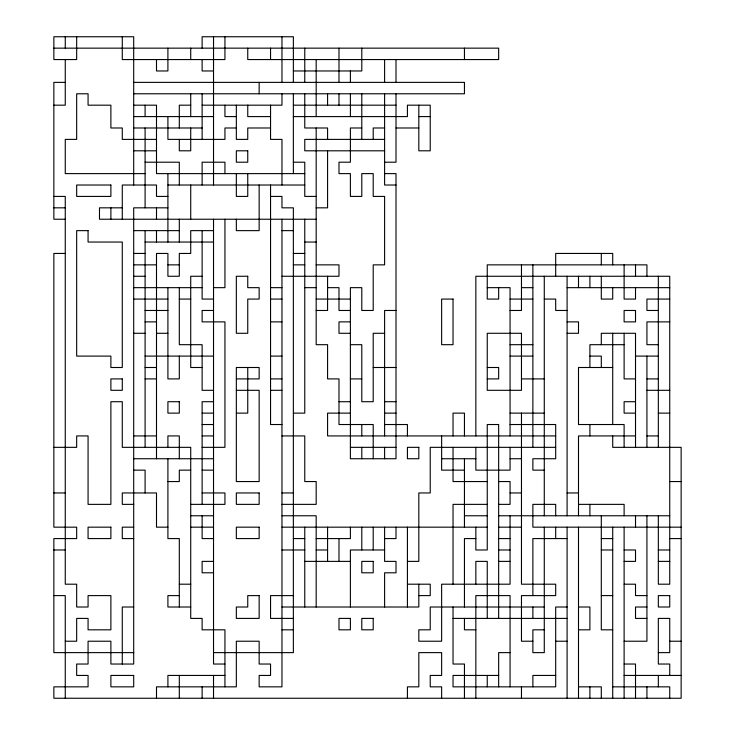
<?xml version="1.0" encoding="UTF-8"?>
<svg xmlns="http://www.w3.org/2000/svg" width="735" height="735" viewBox="0 0 735 735"><rect width="100%" height="100%" fill="white"/><g stroke="black" fill="none" stroke-linecap="round" stroke-linejoin="round"><path stroke-width="1.1" d="M53.857 48.152L498.661 48.152L498.661 59.563L247.75 59.563L247.75 48.152M213.527 70.964L202.125 70.964L202.125 59.563M293.366 70.964L361.795 70.964L361.795 48.152M65.259 82.375L53.857 82.375L53.857 219.232L65.259 219.232M133.697 82.375L464.446 82.375L464.446 93.777L133.697 93.777M53.857 105.178L65.259 105.178L65.259 59.563M133.697 105.178L156.5 105.178L156.5 173.616L304.768 173.616M190.723 105.178L179.312 105.178L179.312 127.991M202.125 105.178L281.964 105.178L281.964 93.777M293.366 105.178L396.009 105.178M133.697 116.589L213.527 116.589M236.339 116.589L224.938 116.589L224.938 105.178M270.553 116.589L247.75 116.589L247.75 105.178M293.366 116.589L407.42 116.589L407.42 105.178L430.232 105.178L430.232 150.804L418.821 150.804L418.821 105.178M418.821 116.589L430.232 116.589M133.697 127.991L202.125 127.991M236.339 127.991L224.938 127.991L224.938 139.393L167.911 139.393L167.911 116.589M270.553 127.991L247.75 127.991L247.75 139.393L236.339 139.393L236.339 105.178M361.795 127.991L350.393 127.991L350.393 162.205L338.991 162.205L338.991 173.616L350.393 173.616L350.393 196.42L361.795 196.42L361.795 173.616L373.205 173.616L373.205 196.42L384.607 196.42L384.607 264.857L373.205 264.857L373.205 310.473L361.795 310.473L361.795 287.661L350.393 287.661L350.393 458.741L396.009 458.741L396.009 173.616L384.607 173.616M384.607 127.991L373.205 127.991L373.205 139.393M396.009 127.991L418.821 127.991M156.5 139.393L122.286 139.393L122.286 127.991L110.884 127.991L110.884 105.178L88.071 105.178L88.071 93.777L76.67 93.777L76.67 139.393L65.259 139.393L65.259 173.616L145.098 173.616M384.607 139.393L304.768 139.393L304.768 150.804L384.607 150.804M133.697 150.804L156.5 150.804M145.098 162.205L179.312 162.205L179.312 185.018M293.366 162.205L304.768 162.205L304.768 196.42L316.179 196.42M384.607 162.205L396.009 162.205L396.009 93.777M167.911 185.018L304.768 185.018M396.009 185.018L384.607 185.018L384.607 93.777M53.857 196.42L65.259 196.42L65.259 584.196L76.67 584.196L76.67 607.009L88.071 607.009L88.071 595.607L110.884 595.607L110.884 629.821L88.071 629.821L88.071 618.411L76.67 618.411L76.67 641.223L65.259 641.223M167.911 196.42L156.5 196.42L156.5 185.018L122.286 185.018L122.286 219.232M270.553 196.42L281.964 196.42L281.964 207.83L293.366 207.83L293.366 652.625L213.527 652.625M53.857 207.83L65.259 207.83M122.286 207.83L99.482 207.83L99.482 219.232L316.179 219.232M167.911 207.83L133.697 207.83L133.697 664.036L110.884 664.036L110.884 641.223L88.071 641.223L88.071 664.036L76.67 664.036L76.67 675.437L88.071 675.437L88.071 686.848L53.857 686.848L53.857 698.25L681.143 698.25L681.143 447.339L612.714 447.339L612.714 435.928M316.179 207.83L327.58 207.83L327.58 150.804M133.697 230.634L179.312 230.634M213.527 230.634L190.723 230.634L190.723 253.446L179.312 253.446L179.312 276.259L167.911 276.259L167.911 253.446L156.5 253.446L156.5 458.741M281.964 230.634L293.366 230.634M145.098 242.045L213.527 242.045M304.768 242.045L316.179 242.045M65.259 253.446L53.857 253.446L53.857 527.17L76.67 527.17L76.67 538.58L53.857 538.58L53.857 652.625L133.697 652.625M133.697 253.446L145.098 253.446M293.366 253.446L304.768 253.446M133.697 264.857L156.5 264.857M167.911 264.857L179.312 264.857M293.366 264.857L304.768 264.857M316.179 264.857L338.991 264.857L338.991 276.259L281.964 276.259M133.697 276.259L145.098 276.259M202.125 276.259L190.723 276.259L190.723 367.5L202.125 367.5M133.697 287.661L202.125 287.661M213.527 287.661L224.938 287.661L224.938 219.232M270.553 287.661L281.964 287.661M304.768 287.661L316.179 287.661M327.58 287.661L338.991 287.661L338.991 310.473L350.393 310.473M487.25 287.661L510.062 287.661L510.062 435.928M521.473 287.661L532.875 287.661M567.089 287.661L669.741 287.661M133.697 299.071L167.911 299.071M179.312 299.071L190.723 299.071M213.527 299.071L202.125 299.071L202.125 230.634M270.553 299.071L281.964 299.071M316.179 299.071L350.393 299.071M510.062 299.071L532.875 299.071M544.277 299.071L555.688 299.071L555.688 310.473L567.089 310.473M669.741 299.071L646.929 299.071L646.929 310.473L658.33 310.473M145.098 310.473L167.911 310.473M213.527 310.473L202.125 310.473L202.125 321.875L224.938 321.875L224.938 447.339L202.125 447.339M316.179 310.473L327.58 310.473L327.58 276.259M396.009 310.473L384.607 310.473L384.607 435.928M510.062 310.473L521.473 310.473L521.473 264.857M145.098 321.875L156.5 321.875M270.553 321.875L281.964 321.875M350.393 321.875L338.991 321.875L338.991 333.286L350.393 333.286M567.089 321.875L578.5 321.875L578.5 333.286L567.089 333.286M669.741 321.875L646.929 321.875L646.929 344.687L658.33 344.687M133.697 333.286L145.098 333.286M156.5 333.286L167.911 333.286M384.607 333.286L373.205 333.286L373.205 401.714L361.795 401.714L361.795 344.687L350.393 344.687M510.062 344.687L532.875 344.687M624.116 344.687L589.902 344.687L589.902 367.5M145.098 356.098L213.527 356.098M270.553 356.098L281.964 356.098M510.062 356.098L532.875 356.098M589.902 356.098L601.303 356.098L601.303 367.5M635.518 356.098L658.33 356.098M145.098 367.5L156.5 367.5M373.205 367.5L396.009 367.5M487.25 367.5L498.661 367.5L498.661 378.902L487.25 378.902M612.714 367.5L578.5 367.5L578.5 424.527L624.116 424.527L624.116 447.339M145.098 378.902L156.5 378.902M236.339 378.902L259.152 378.902L259.152 367.5L236.339 367.5L236.339 481.554L259.152 481.554L259.152 390.313L236.339 390.313M270.553 378.902L281.964 378.902M350.393 378.902L361.795 378.902M521.473 378.902L544.277 378.902M635.518 378.902L624.116 378.902L624.116 333.286M646.929 378.902L658.33 378.902M213.527 390.313L202.125 390.313L202.125 344.687L179.312 344.687L179.312 287.661M270.553 390.313L281.964 390.313M646.929 390.313L669.741 390.313M213.527 401.714L202.125 401.714L202.125 504.366M338.991 401.714L350.393 401.714M384.607 401.714L396.009 401.714M635.518 401.714L624.116 401.714L624.116 413.125L635.518 413.125M202.125 413.125L213.527 413.125M236.339 413.125L247.75 413.125L247.75 367.5M293.366 413.125L304.768 413.125L304.768 219.232M350.393 413.125L327.58 413.125L327.58 435.928L555.688 435.928M384.607 413.125L396.009 413.125M510.062 413.125L544.277 413.125M658.33 413.125L669.741 413.125M202.125 424.527L213.527 424.527M281.964 424.527L270.553 424.527L270.553 185.018M384.607 424.527L407.42 424.527L407.42 435.928M510.062 424.527L555.688 424.527L555.688 458.741L532.875 458.741L532.875 470.143L544.277 470.143M133.697 435.928L156.5 435.928M202.125 435.928L213.527 435.928M281.964 435.928L304.768 435.928L304.768 481.554L316.179 481.554L316.179 504.366L281.964 504.366M635.518 435.928L578.5 435.928L578.5 515.768M646.929 435.928L658.33 435.928M53.857 447.339L76.67 447.339L76.67 435.928L88.071 435.928L88.071 504.366L110.884 504.366L110.884 401.714L122.286 401.714L122.286 447.339L190.723 447.339L190.723 618.411L202.125 618.411L202.125 629.821L224.938 629.821L224.938 686.848M350.393 447.339L396.009 447.339M555.688 447.339L430.232 447.339L430.232 492.955L418.821 492.955L418.821 561.384L407.42 561.384M133.697 458.741L213.527 458.741M441.634 458.741L475.848 458.741M510.062 458.741L521.473 458.741M133.697 470.143L145.098 470.143L145.098 492.955M190.723 470.143L179.312 470.143L179.312 481.554L167.911 481.554M202.125 470.143L213.527 470.143M464.446 470.143L441.634 470.143L441.634 435.928M487.25 481.554L453.036 481.554L453.036 447.339M498.661 481.554L510.062 481.554L510.062 504.366L498.661 504.366M669.741 481.554L681.143 481.554M53.857 492.955L65.259 492.955M202.125 492.955L224.938 492.955L224.938 504.366L190.723 504.366M281.964 492.955L293.366 492.955M510.062 492.955L521.473 492.955M567.089 492.955L578.5 492.955M133.697 504.366L122.286 504.366L122.286 492.955L156.5 492.955L156.5 527.17L167.911 527.17M487.25 504.366L453.036 504.366L453.036 584.196M578.5 504.366L624.116 504.366L624.116 515.768M190.723 515.768L213.527 515.768M281.964 515.768L316.179 515.768L316.179 607.009M464.446 515.768L487.25 515.768M498.661 515.768L669.741 515.768M133.697 527.17L122.286 527.17L122.286 538.58L133.697 538.58M190.723 527.17L213.527 527.17M281.964 527.17L487.25 527.17M498.661 527.17L521.473 527.17M681.143 527.17L532.875 527.17L532.875 504.366L555.688 504.366L555.688 515.768M213.527 538.58L202.125 538.58L202.125 515.768M293.366 538.58L304.768 538.58M316.179 538.58L350.393 538.58L350.393 527.17M384.607 538.58L396.009 538.58L396.009 527.17M475.848 538.58L464.446 538.58L464.446 607.009M498.661 538.58L510.062 538.58M567.089 538.58L532.875 538.58L532.875 595.607M601.303 538.58L612.714 538.58M669.741 538.58L681.143 538.58M53.857 549.982L65.259 549.982M281.964 549.982L304.768 549.982M316.179 549.982L327.58 549.982M384.607 549.982L350.393 549.982L350.393 607.009M498.661 549.982L510.062 549.982M601.303 549.982L612.714 549.982M624.116 549.982L635.518 549.982L635.518 561.384L624.116 561.384M658.33 549.982L669.741 549.982M213.527 561.384L202.125 561.384L202.125 572.795L213.527 572.795M304.768 561.384L350.393 561.384M498.661 561.384L510.062 561.384M658.33 561.384L669.741 561.384M179.312 584.196L190.723 584.196M407.42 584.196L430.232 584.196L430.232 595.607L418.821 595.607M624.116 584.196L635.518 584.196L635.518 595.607L646.929 595.607M53.857 595.607L65.259 595.607L65.259 698.25M179.312 595.607L167.911 595.607L167.911 607.009L190.723 607.009M293.366 595.607L270.553 595.607L270.553 618.411L293.366 618.411M601.303 595.607L612.714 595.607M133.697 607.009L122.286 607.009L122.286 664.036M281.964 607.009L418.821 607.009L418.821 584.196M544.277 607.009L430.232 607.009L430.232 629.821L418.821 629.821L418.821 641.223L441.634 641.223L441.634 584.196L510.062 584.196L510.062 515.768M567.089 607.009L555.688 607.009L555.688 686.848L453.036 686.848L453.036 675.437L498.661 675.437M578.5 607.009L589.902 607.009L589.902 629.821L578.5 629.821M646.929 607.009L635.518 607.009L635.518 618.411L646.929 618.411M453.036 618.411L567.089 618.411M281.964 629.821L293.366 629.821M475.848 629.821L464.446 629.821L464.446 618.411M544.277 629.821L532.875 629.821L532.875 652.625L544.277 652.625L544.277 527.17M612.714 629.821L601.303 629.821L601.303 515.768M532.875 641.223L521.473 641.223L521.473 595.607L555.688 595.607L555.688 584.196L521.473 584.196L521.473 413.125M555.688 641.223L567.089 641.223M624.116 641.223L646.929 641.223L646.929 515.768M669.741 641.223L681.143 641.223M510.062 652.625L498.661 652.625L498.661 686.848M658.33 652.625L669.741 652.625L669.741 618.411L658.33 618.411L658.33 664.036L669.741 664.036L669.741 675.437M224.938 664.036L213.527 664.036L213.527 219.232M624.116 664.036L635.518 664.036L635.518 698.25M224.938 675.437L167.911 675.437L167.911 686.848M555.688 675.437L532.875 675.437L532.875 686.848M624.116 675.437L681.143 675.437M578.5 686.848L601.303 686.848L601.303 698.25M612.714 686.848L669.741 686.848L669.741 698.25M658.33 276.259L658.33 447.339M658.33 515.768L658.33 584.196L669.741 584.196L669.741 276.259L475.848 276.259L475.848 435.928M658.33 675.437L658.33 686.848M646.929 276.259L646.929 264.857L487.25 264.857L487.25 299.071L498.661 299.071L498.661 287.661M646.929 356.098L646.929 447.339M646.929 686.848L646.929 698.25M635.518 264.857L635.518 276.259M635.518 287.661L635.518 299.071L624.116 299.071L624.116 264.857M635.518 447.339L635.518 333.286L601.303 333.286L601.303 344.687M635.518 515.768L635.518 527.17M624.116 527.17L624.116 698.25M612.714 264.857L612.714 253.446L555.688 253.446L555.688 276.259M612.714 287.661L612.714 299.071L601.303 299.071L601.303 276.259M612.714 333.286L612.714 424.527M612.714 527.17L612.714 698.25M601.303 253.446L601.303 264.857M589.902 276.259L589.902 287.661M589.902 424.527L589.902 435.928M589.902 504.366L589.902 515.768M589.902 686.848L589.902 698.25M578.5 276.259L578.5 287.661M578.5 527.17L578.5 698.25M567.089 276.259L567.089 515.768M567.089 527.17L567.089 698.25M555.688 527.17L555.688 538.58M544.277 276.259L544.277 515.768M532.875 264.857L532.875 447.339M532.875 607.009L532.875 618.411M521.473 686.848L521.473 698.25M510.062 447.339L510.062 470.143L475.848 470.143L475.848 447.339M510.062 686.848L510.062 595.607L475.848 595.607L475.848 698.25M498.661 618.411L498.661 424.527L487.25 424.527L487.25 549.982L475.848 549.982L475.848 527.17M487.25 618.411L487.25 561.384L475.848 561.384L475.848 584.196M487.25 675.437L487.25 686.848M464.446 48.152L464.446 59.563M464.446 435.928L464.446 413.125L453.036 413.125L453.036 435.928M464.446 458.741L464.446 527.17M464.446 698.25L464.446 664.036L453.036 664.036L453.036 607.009M441.634 698.25L441.634 686.848L430.232 686.848L430.232 675.437L441.634 675.437L441.634 652.625L418.821 652.625L418.821 686.848L407.42 686.848L407.42 698.25M407.42 527.17L407.42 607.009M396.009 59.563L396.009 82.375M384.607 59.563L384.607 82.375M384.607 447.339L384.607 458.741M384.607 527.17L384.607 561.384L396.009 561.384L396.009 572.795L384.607 572.795L384.607 607.009M373.205 458.741L373.205 424.527L338.991 424.527L338.991 378.902L327.58 378.902L327.58 344.687L316.179 344.687L316.179 127.991M373.205 527.17L373.205 549.982M361.795 93.777L361.795 139.393M361.795 424.527L361.795 435.928M361.795 447.339L361.795 458.741M361.795 527.17L361.795 549.982M350.393 70.964L350.393 82.375M350.393 93.777L350.393 116.589M338.991 48.152L338.991 82.375M338.991 93.777L338.991 105.178M338.991 538.58L338.991 561.384M327.58 93.777L327.58 105.178M327.58 139.393L327.58 127.991L304.768 127.991L304.768 93.777M327.58 527.17L327.58 561.384M316.179 59.563L316.179 116.589M304.768 48.152L304.768 82.375M304.768 527.17L304.768 607.009M293.366 82.375L293.366 36.75L202.125 36.75L202.125 48.152M293.366 93.777L293.366 173.616M281.964 36.75L281.964 82.375M281.964 185.018L281.964 139.393L270.553 139.393L270.553 105.178M281.964 219.232L281.964 686.848L259.152 686.848L259.152 675.437L270.553 675.437L270.553 664.036L259.152 664.036L259.152 641.223L236.339 641.223L236.339 686.848L156.5 686.848L156.5 698.25M270.553 48.152L270.553 59.563M259.152 82.375L259.152 93.777M259.152 185.018L259.152 230.634L236.339 230.634L236.339 219.232M247.75 173.616L247.75 196.42L236.339 196.42L236.339 173.616M224.938 36.75L224.938 59.563L122.286 59.563L122.286 36.75M224.938 173.616L224.938 162.205L202.125 162.205L202.125 185.018M213.527 36.75L213.527 185.018M213.527 675.437L213.527 698.25M202.125 93.777L202.125 139.393M202.125 686.848L202.125 698.25M190.723 48.152L190.723 59.563M190.723 93.777L190.723 116.589M190.723 127.991L190.723 150.804L179.312 150.804L179.312 139.393M190.723 185.018L190.723 219.232M179.312 219.232L179.312 242.045M179.312 356.098L179.312 378.902L167.911 378.902L167.911 287.661M179.312 458.741L179.312 435.928L167.911 435.928L167.911 447.339M179.312 607.009L179.312 538.58L167.911 538.58L167.911 458.741M179.312 675.437L179.312 698.25M167.911 48.152L167.911 70.964L156.5 70.964L156.5 59.563M167.911 173.616L167.911 242.045M156.5 207.83L156.5 219.232M156.5 230.634L156.5 242.045M145.098 105.178L145.098 116.589M145.098 127.991L145.098 207.83M145.098 230.634L145.098 447.339M133.697 185.018L133.697 36.75L53.857 36.75L53.857 59.563L76.67 59.563L76.67 36.75M110.884 207.83L110.884 219.232M65.259 36.75L65.259 48.152M247.75 150.804L236.339 150.804L236.339 162.205L247.75 162.205L247.75 150.804M110.884 185.018L76.67 185.018L76.67 196.42L110.884 196.42L110.884 185.018M88.071 230.634L76.67 230.634L76.67 356.098L110.884 356.098L110.884 367.5L122.286 367.5L122.286 242.045L88.071 242.045L88.071 230.634M247.75 276.259L236.339 276.259L236.339 333.286L247.75 333.286L247.75 299.071L259.152 299.071L259.152 287.661L247.75 287.661L247.75 276.259M453.036 299.071L441.634 299.071L441.634 344.687L453.036 344.687L453.036 299.071M635.518 310.473L624.116 310.473L624.116 321.875L635.518 321.875L635.518 310.473M521.473 333.286L487.25 333.286L487.25 390.313L521.473 390.313L521.473 333.286M122.286 378.902L110.884 378.902L110.884 390.313L122.286 390.313L122.286 378.902M179.312 401.714L167.911 401.714L167.911 413.125L179.312 413.125L179.312 401.714M418.821 447.339L407.42 447.339L407.42 458.741L418.821 458.741L418.821 447.339M259.152 492.955L236.339 492.955L236.339 504.366L259.152 504.366L259.152 492.955M110.884 527.17L88.071 527.17L88.071 538.58L110.884 538.58L110.884 527.17M259.152 527.17L236.339 527.17L236.339 538.58L259.152 538.58L259.152 527.17M373.205 561.384L361.795 561.384L361.795 572.795L373.205 572.795L373.205 561.384M259.152 595.607L247.75 595.607L247.75 607.009L236.339 607.009L236.339 618.411L259.152 618.411L259.152 595.607M669.741 595.607L658.33 595.607L658.33 607.009L669.741 607.009L669.741 595.607M350.393 618.411L338.991 618.411L338.991 629.821L350.393 629.821L350.393 618.411M373.205 618.411L361.795 618.411L361.795 629.821L373.205 629.821L373.205 618.411M133.697 675.437L110.884 675.437L110.884 686.848L133.697 686.848L133.697 675.437"/></g></svg>
